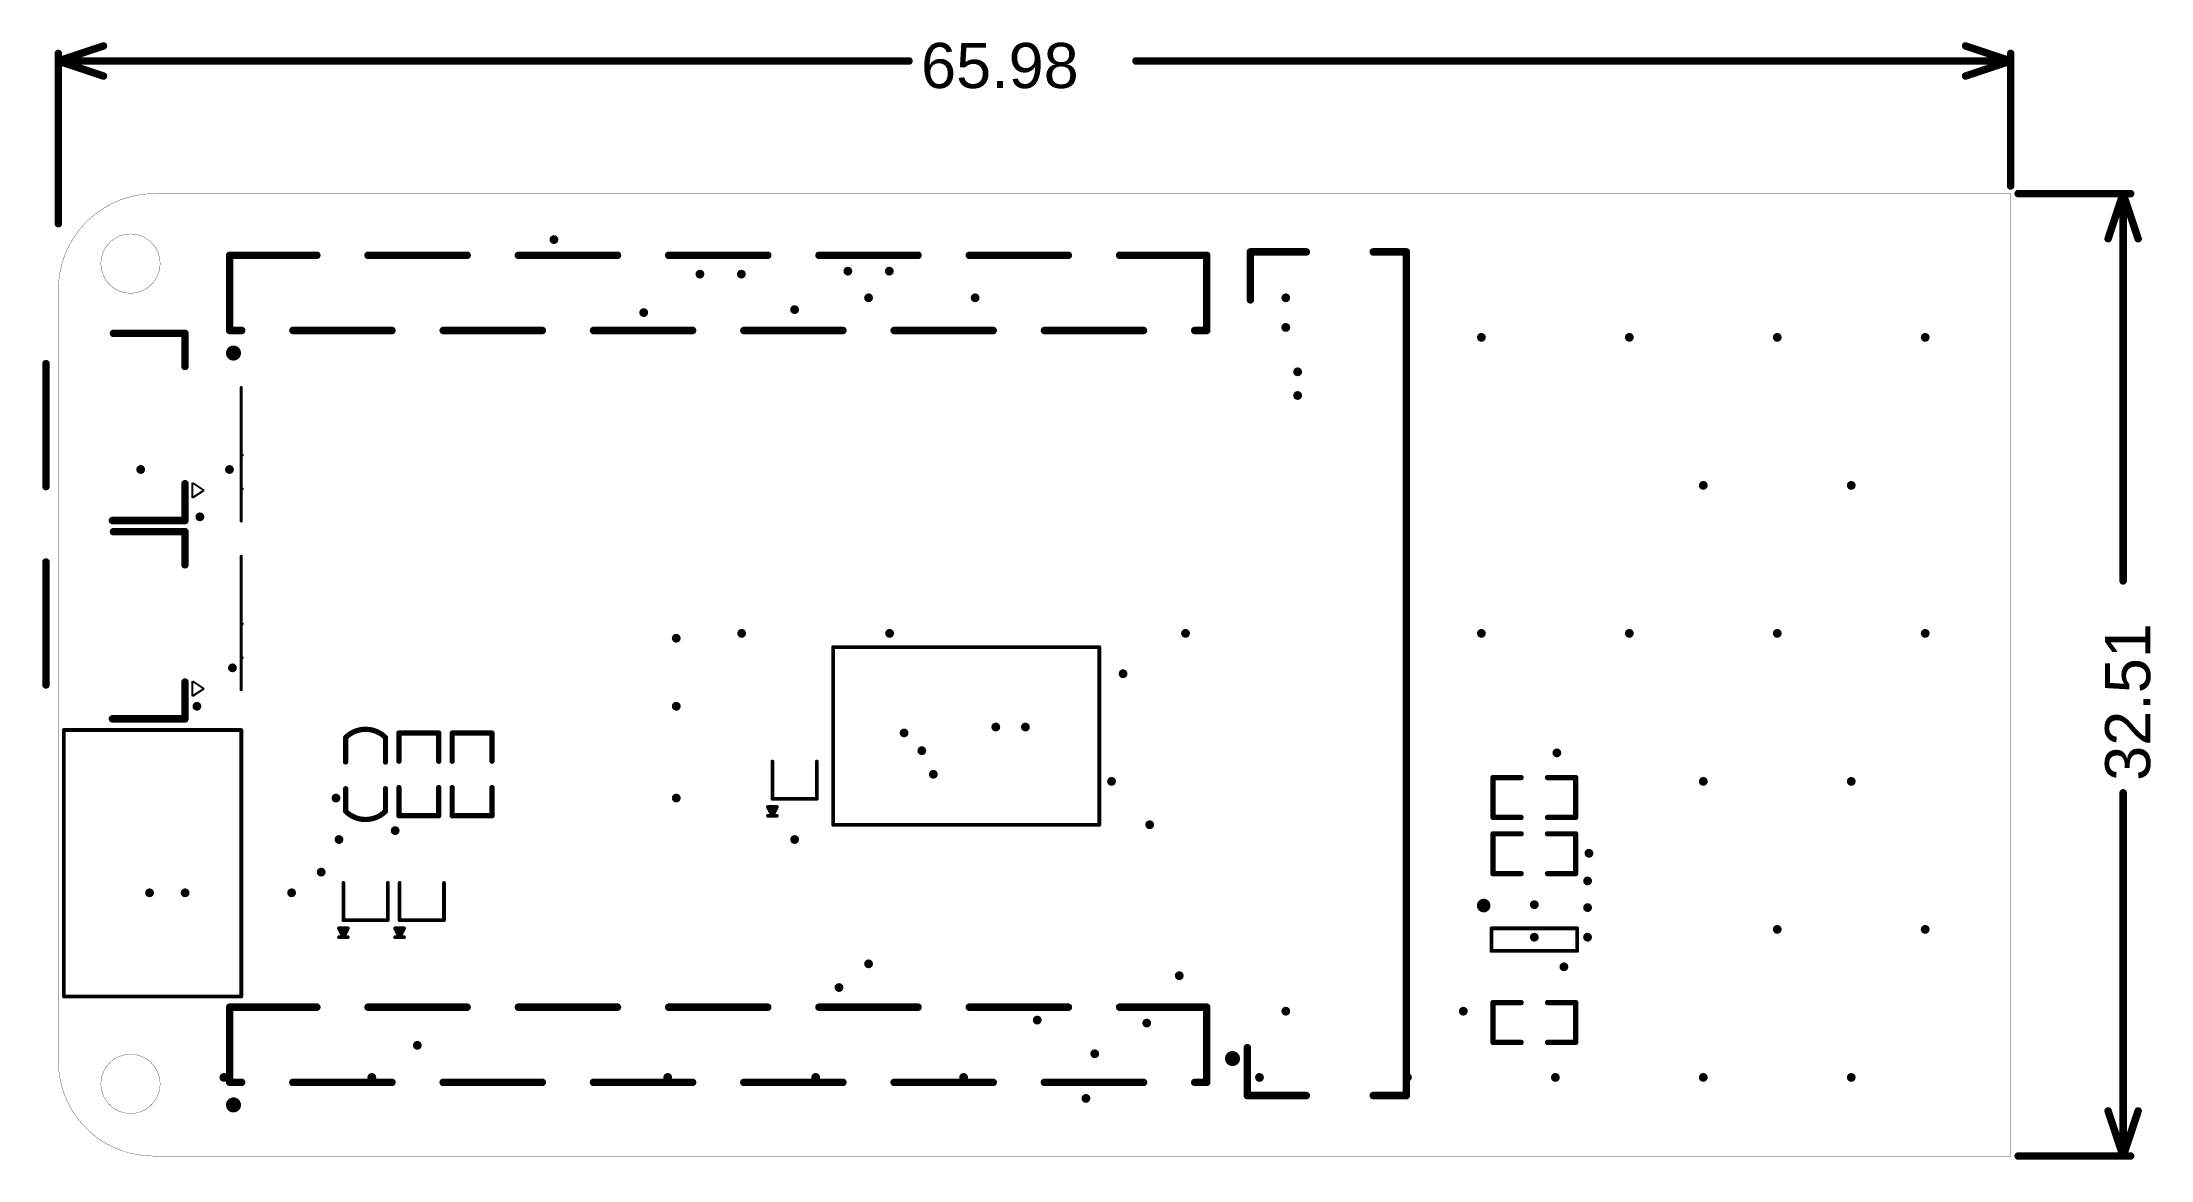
# Model space of a CAD drawing. Header units: millimetres. Extents: x 13.8 to 85, y 23.5 to 61.2.
import ezdxf

# ---------------------------------------------------------------- set-up
doc = ezdxf.new("R2010")
doc.units = ezdxf.units.MM
for name, color, linetype in [('BottomOverlay', 54, 'Continuous'), ('KeepOutLayer', 6, 'Continuous'), ('TopOverlay', 2, 'Continuous'), ('ViaHoleLayer', 16, 'Continuous')]:
    doc.layers.add(name, color=color, linetype=linetype)
doc.styles.add('Arial', font='arial.ttf', dxfattribs={"height": 0.2})

# ---------------------------------------------------------------- blocks, each defined once
blk = doc.blocks.new('5PIN_PA1_0_B_1')
at = {"layer": 'BottomOverlay', "const_width": 0.127}
for points in [[(4.5, 0), (-4.5, 0)], [(-4.5, 0), (-4.5, -6)], [(4.5, 0), (4.5, -6)], [(4.5, -6), (-4.5, -6)]]:
    blk.add_lwpolyline(points, dxfattribs=at)
at = {"layer": 'BottomOverlay', "const_width": 0.0635}
for points in [[(-4.532, 0, 1), (-4.468, 0, 1)], [(-4.532, 0, 1), (-4.468, 0, 1)], [(4.468, 0, 1), (4.532, 0, 1)], [(4.468, 0, 1), (4.532, 0, 1)], [(-4.532, -6, 1), (-4.468, -6, 1)], [(-4.532, -6, 1), (-4.468, -6, 1)], [(4.468, -6, 1), (4.532, -6, 1)], [(4.468, -6, 1), (4.532, -6, 1)]]:
    blk.add_lwpolyline(points, format="xyb", close=True, dxfattribs=at)
blk = doc.blocks.new('SOD_323_B_2')
at = {"layer": 'BottomOverlay', "const_width": 0.127}
for points in [[(-1.2, 0.9), (-1.2, 0.6)], [(-0.9, 0.9), (-1.2, 0.75)], [(-1.2, 0.75), (-0.9, 0.6)], [(-1.2, 0.75), (-0.9, 0.75)], [(-0.9, 0.9), (-0.9, 0.6)], [(-0.625, 0.75), (-0.625, -0.75)], [(-0.625, 0.75), (0.635, 0.75)], [(-0.625, -0.75), (0.635, -0.75)]]:
    blk.add_lwpolyline(points, dxfattribs=at)
at = {"layer": 'BottomOverlay', "const_width": 0.0635}
for points in [[(-1.232, 0.9, 1), (-1.168, 0.9, 1)], [(-1.232, 0.75, 1), (-1.168, 0.75, 1)], [(-1.232, 0.75, 1), (-1.168, 0.75, 1)], [(-1.232, 0.75, 1), (-1.168, 0.75, 1)], [(-0.932, 0.9, 1), (-0.868, 0.9, 1)], [(-0.932, 0.9, 1), (-0.868, 0.9, 1)], [(-0.932, 0.75, 1), (-0.868, 0.75, 1)], [(-0.657, 0.75, 1), (-0.593, 0.75, 1)], [(-0.657, 0.75, 1), (-0.593, 0.75, 1)], [(0.603, 0.75, 1), (0.667, 0.75, 1)], [(-1.232, 0.6, 1), (-1.168, 0.6, 1)], [(-0.932, 0.6, 1), (-0.868, 0.6, 1)], [(-0.932, 0.6, 1), (-0.868, 0.6, 1)], [(-0.657, -0.75, 1), (-0.593, -0.75, 1)], [(-0.657, -0.75, 1), (-0.593, -0.75, 1)], [(0.603, -0.75, 1), (0.667, -0.75, 1)]]:
    blk.add_lwpolyline(points, format="xyb", close=True, dxfattribs=at)
blk = doc.blocks.new('5PIN_PA1_0_B_3')
at = {"layer": 'BottomOverlay', "const_width": 0.127}
for points in [[(4.5, 0), (-4.5, 0)], [(-4.5, -6), (-4.5, 0)], [(4.5, -6), (4.5, 0)], [(4.5, -6), (-4.5, -6)]]:
    blk.add_lwpolyline(points, dxfattribs=at)
at = {"layer": 'BottomOverlay', "const_width": 0.0635}
for points in [[(-4.532, 0, 1), (-4.468, 0, 1)], [(-4.532, 0, 1), (-4.468, 0, 1)], [(4.468, 0, 1), (4.532, 0, 1)], [(4.468, 0, 1), (4.532, 0, 1)], [(-4.532, -6, 1), (-4.468, -6, 1)], [(-4.532, -6, 1), (-4.468, -6, 1)], [(4.468, -6, 1), (4.532, -6, 1)], [(4.468, -6, 1), (4.532, -6, 1)]]:
    blk.add_lwpolyline(points, format="xyb", close=True, dxfattribs=at)
blk = doc.blocks.new('HDR_TH_13P_P2_54_X6511WVS_13H_C60D48R1_B_4')
at = {"layer": 'BottomOverlay', "const_width": 0.254}
for points in [[(-16.51, 1.27), (-13.56614, 1.27)], [(-16.51, -1.27), (-16.51, 1.27)], [(-11.83386, 1.27), (-8.48614, 1.27)], [(-6.75386, 1.27), (-3.40614, 1.27)], [(-1.67386, 1.27), (1.67386, 1.27)], [(3.40614, 1.27), (6.75386, 1.27)], [(8.48614, 1.27), (11.83386, 1.27)], [(13.56614, 1.27), (16.51, 1.27)], [(16.51, -1.27), (16.51, 1.27)], [(-16.51, -1.27), (-16.10614, -1.27)], [(-14.37386, -1.27), (-11.02614, -1.27)], [(-9.29386, -1.27), (-5.94614, -1.27)], [(-4.21386, -1.27), (-0.86614, -1.27)], [(0.86614, -1.27), (4.21386, -1.27)], [(5.94614, -1.27), (9.29386, -1.27)], [(11.02614, -1.27), (14.37386, -1.27)], [(16.10614, -1.27), (16.51, -1.27)]]:
    blk.add_lwpolyline(points, dxfattribs=at)
at = {"layer": 'BottomOverlay'}
for points, const_width in [([(-16.5735, 1.27, 1), (-16.4465, 1.27, 1)], 0.127), ([(-16.5735, 1.27, 1), (-16.4465, 1.27, 1)], 0.127), ([(-13.62964, 1.27, 1), (-13.50264, 1.27, 1)], 0.127), ([(-11.89736, 1.27, 1), (-11.77036, 1.27, 1)], 0.127), ([(-8.54964, 1.27, 1), (-8.42264, 1.27, 1)], 0.127), ([(-6.81736, 1.27, 1), (-6.69036, 1.27, 1)], 0.127), ([(-3.46964, 1.27, 1), (-3.34264, 1.27, 1)], 0.127), ([(-1.73736, 1.27, 1), (-1.61036, 1.27, 1)], 0.127), ([(1.61036, 1.27, 1), (1.73736, 1.27, 1)], 0.127), ([(3.34264, 1.27, 1), (3.46964, 1.27, 1)], 0.127), ([(6.69036, 1.27, 1), (6.81736, 1.27, 1)], 0.127), ([(8.42264, 1.27, 1), (8.54964, 1.27, 1)], 0.127), ([(11.77036, 1.27, 1), (11.89736, 1.27, 1)], 0.127), ([(13.50264, 1.27, 1), (13.62964, 1.27, 1)], 0.127), ([(16.4465, 1.27, 1), (16.5735, 1.27, 1)], 0.127), ([(16.4465, 1.27, 1), (16.5735, 1.27, 1)], 0.127), ([(-16.5735, -1.27, 1), (-16.4465, -1.27, 1)], 0.127), ([(-16.5735, -1.27, 1), (-16.4465, -1.27, 1)], 0.127), ([(-16.16964, -1.27, 1), (-16.04264, -1.27, 1)], 0.127), ([(-14.43736, -1.27, 1), (-14.31036, -1.27, 1)], 0.127), ([(-11.08964, -1.27, 1), (-10.96264, -1.27, 1)], 0.127), ([(-9.35736, -1.27, 1), (-9.23036, -1.27, 1)], 0.127), ([(-6.00964, -1.27, 1), (-5.88264, -1.27, 1)], 0.127), ([(-4.27736, -1.27, 1), (-4.15036, -1.27, 1)], 0.127), ([(-0.92964, -1.27, 1), (-0.80264, -1.27, 1)], 0.127), ([(0.80264, -1.27, 1), (0.92964, -1.27, 1)], 0.127), ([(4.15036, -1.27, 1), (4.27736, -1.27, 1)], 0.127), ([(5.88264, -1.27, 1), (6.00964, -1.27, 1)], 0.127), ([(9.23036, -1.27, 1), (9.35736, -1.27, 1)], 0.127), ([(10.96264, -1.27, 1), (11.08964, -1.27, 1)], 0.127), ([(14.31036, -1.27, 1), (14.43736, -1.27, 1)], 0.127), ([(16.04264, -1.27, 1), (16.16964, -1.27, 1)], 0.127), ([(16.4465, -1.27, 1), (16.5735, -1.27, 1)], 0.127), ([(16.4465, -1.27, 1), (16.5735, -1.27, 1)], 0.127), ([(-16.256, -2.032, 1), (-16.51, -2.032, 1)], 0.254), ([(-16.5735, -2.032, 1), (-16.4465, -2.032, 1)], 0.127), ([(-16.3195, -2.032, 1), (-16.1925, -2.032, 1)], 0.127)]:
    blk.add_lwpolyline(points, format="xyb", close=True, dxfattribs=dict(at, const_width=const_width))
blk = doc.blocks.new('H_H______4P_1_0___B_5')
at = {"layer": 'BottomOverlay'}
for p, q in [((-2.207, -2.331), (-2.461, -1.95)), ((-2.461, -1.95), (-1.953, -1.95)), ((-1.953, -1.95), (-2.207, -2.331))]:
    blk.add_line(p, q, dxfattribs=at)
at = {"layer": 'BottomOverlay', "const_width": 0.254}
for points in [[(-2.075, 3.003), (2.075, 3.003)], [(-3.223, 0.755), (-3.223, -1.696)], [(3.099, 0.719), (3.099, -1.696)], [(-3.223, -1.696), (-1.981, -1.696)], [(1.981, -1.696), (3.099, -1.696)]]:
    blk.add_lwpolyline(points, dxfattribs=at)
at = {"layer": 'BottomOverlay', "const_width": 0.127}
for points in [[(-2.139, 3.003, 1), (-2.012, 3.003, 1)], [(2.012, 3.003, 1), (2.139, 3.003, 1)], [(-3.287, 0.755, 1), (-3.16, 0.755, 1)], [(3.035, 0.719, 1), (3.162, 0.719, 1)], [(-3.287, -1.696, 1), (-3.16, -1.696, 1)], [(-3.287, -1.696, 1), (-3.16, -1.696, 1)], [(-2.045, -1.696, 1), (-1.918, -1.696, 1)], [(1.918, -1.696, 1), (2.045, -1.696, 1)], [(3.035, -1.696, 1), (3.162, -1.696, 1)], [(3.035, -1.696, 1), (3.162, -1.696, 1)]]:
    blk.add_lwpolyline(points, format="xyb", close=True, dxfattribs=at)
blk = doc.blocks.new('SOD_323_B_6')
at = {"layer": 'BottomOverlay', "const_width": 0.127}
for points in [[(-0.9, 0.9), (-1.2, 0.75)], [(-1.2, 0.9), (-1.2, 0.6)], [(-1.2, 0.75), (-0.9, 0.75)], [(-1.2, 0.75), (-0.9, 0.6)], [(-0.9, 0.9), (-0.9, 0.6)], [(-0.625, 0.75), (0.635, 0.75)], [(-0.625, 0.75), (-0.625, -0.75)], [(-0.625, -0.75), (0.635, -0.75)]]:
    blk.add_lwpolyline(points, dxfattribs=at)
at = {"layer": 'BottomOverlay', "const_width": 0.0635}
for points in [[(-1.232, 0.9, 1), (-1.168, 0.9, 1)], [(-1.232, 0.75, 1), (-1.168, 0.75, 1)], [(-1.232, 0.75, 1), (-1.168, 0.75, 1)], [(-1.232, 0.75, 1), (-1.168, 0.75, 1)], [(-0.932, 0.9, 1), (-0.868, 0.9, 1)], [(-0.932, 0.9, 1), (-0.868, 0.9, 1)], [(-0.932, 0.75, 1), (-0.868, 0.75, 1)], [(-0.657, 0.75, 1), (-0.593, 0.75, 1)], [(-0.657, 0.75, 1), (-0.593, 0.75, 1)], [(0.603, 0.75, 1), (0.667, 0.75, 1)], [(-1.232, 0.6, 1), (-1.168, 0.6, 1)], [(-0.932, 0.6, 1), (-0.868, 0.6, 1)], [(-0.932, 0.6, 1), (-0.868, 0.6, 1)], [(-0.657, -0.75, 1), (-0.593, -0.75, 1)], [(-0.657, -0.75, 1), (-0.593, -0.75, 1)], [(0.603, -0.75, 1), (0.667, -0.75, 1)]]:
    blk.add_lwpolyline(points, format="xyb", close=True, dxfattribs=at)
blk = doc.blocks.new('SOD_323_B_7')
at = {"layer": 'BottomOverlay', "const_width": 0.127}
for points in [[(-1.2, 0.9), (-1.2, 0.6)], [(-0.9, 0.9), (-1.2, 0.75)], [(-1.2, 0.75), (-0.9, 0.6)], [(-1.2, 0.75), (-0.9, 0.75)], [(-0.9, 0.9), (-0.9, 0.6)], [(-0.625, 0.75), (-0.625, -0.75)], [(-0.625, 0.75), (0.635, 0.75)], [(-0.625, -0.75), (0.635, -0.75)]]:
    blk.add_lwpolyline(points, dxfattribs=at)
at = {"layer": 'BottomOverlay', "const_width": 0.0635}
for points in [[(-1.232, 0.9, 1), (-1.168, 0.9, 1)], [(-1.232, 0.75, 1), (-1.168, 0.75, 1)], [(-1.232, 0.75, 1), (-1.168, 0.75, 1)], [(-1.232, 0.75, 1), (-1.168, 0.75, 1)], [(-0.932, 0.9, 1), (-0.868, 0.9, 1)], [(-0.932, 0.9, 1), (-0.868, 0.9, 1)], [(-0.932, 0.75, 1), (-0.868, 0.75, 1)], [(-0.657, 0.75, 1), (-0.593, 0.75, 1)], [(-0.657, 0.75, 1), (-0.593, 0.75, 1)], [(0.603, 0.75, 1), (0.667, 0.75, 1)], [(-1.232, 0.6, 1), (-1.168, 0.6, 1)], [(-0.932, 0.6, 1), (-0.868, 0.6, 1)], [(-0.932, 0.6, 1), (-0.868, 0.6, 1)], [(-0.657, -0.75, 1), (-0.593, -0.75, 1)], [(-0.657, -0.75, 1), (-0.593, -0.75, 1)], [(0.603, -0.75, 1), (0.667, -0.75, 1)]]:
    blk.add_lwpolyline(points, format="xyb", close=True, dxfattribs=at)
blk = doc.blocks.new('R0603_B_8')
at = {"layer": 'BottomOverlay', "const_width": 0.1778}
for points in [[(-1.397, -0.6731), (-1.397, 0.6731)], [(-0.4445, 0.6731), (-1.397, 0.6731)], [(1.397, 0.6731), (0.4445, 0.6731)], [(1.397, -0.6731), (1.397, 0.6731)], [(-0.4445, -0.6731), (-1.397, -0.6731)], [(1.397, -0.6731), (0.4445, -0.6731)]]:
    blk.add_lwpolyline(points, dxfattribs=at)
at = {"layer": 'BottomOverlay', "const_width": 0.0889}
for points in [[(-1.44145, 0.6731, 1), (-1.35255, 0.6731, 1)], [(-1.44145, 0.6731, 1), (-1.35255, 0.6731, 1)], [(-0.48895, 0.6731, 1), (-0.40005, 0.6731, 1)], [(0.40005, 0.6731, 1), (0.48895, 0.6731, 1)], [(1.35255, 0.6731, 1), (1.44145, 0.6731, 1)], [(1.35255, 0.6731, 1), (1.44145, 0.6731, 1)], [(-1.44145, -0.6731, 1), (-1.35255, -0.6731, 1)], [(-1.44145, -0.6731, 1), (-1.35255, -0.6731, 1)], [(-0.48895, -0.6731, 1), (-0.40005, -0.6731, 1)], [(0.40005, -0.6731, 1), (0.48895, -0.6731, 1)], [(1.35255, -0.6731, 1), (1.44145, -0.6731, 1)], [(1.35255, -0.6731, 1), (1.44145, -0.6731, 1)]]:
    blk.add_lwpolyline(points, format="xyb", close=True, dxfattribs=at)
blk = doc.blocks.new('R0603_B_9')
at = {"layer": 'BottomOverlay', "const_width": 0.1778}
for points in [[(-1.397, 0.6731), (-1.397, -0.6731)], [(-1.397, 0.6731), (-0.4445, 0.6731)], [(0.4445, 0.6731), (1.397, 0.6731)], [(1.397, 0.6731), (1.397, -0.6731)], [(-1.397, -0.6731), (-0.4445, -0.6731)], [(0.4445, -0.6731), (1.397, -0.6731)]]:
    blk.add_lwpolyline(points, dxfattribs=at)
at = {"layer": 'BottomOverlay', "const_width": 0.0889}
for points in [[(-1.44145, 0.6731, 1), (-1.35255, 0.6731, 1)], [(-1.44145, 0.6731, 1), (-1.35255, 0.6731, 1)], [(-0.48895, 0.6731, 1), (-0.40005, 0.6731, 1)], [(0.40005, 0.6731, 1), (0.48895, 0.6731, 1)], [(1.35255, 0.6731, 1), (1.44145, 0.6731, 1)], [(1.35255, 0.6731, 1), (1.44145, 0.6731, 1)], [(-1.44145, -0.6731, 1), (-1.35255, -0.6731, 1)], [(-1.44145, -0.6731, 1), (-1.35255, -0.6731, 1)], [(-0.48895, -0.6731, 1), (-0.40005, -0.6731, 1)], [(0.40005, -0.6731, 1), (0.48895, -0.6731, 1)], [(1.35255, -0.6731, 1), (1.44145, -0.6731, 1)], [(1.35255, -0.6731, 1), (1.44145, -0.6731, 1)]]:
    blk.add_lwpolyline(points, format="xyb", close=True, dxfattribs=at)
blk = doc.blocks.new('R0603_B_10')
at = {"layer": 'BottomOverlay', "const_width": 0.1778}
for points in [[(-1.397, -0.6731), (-1.397, 0.6731)], [(-1.397, 0.6731), (-0.4445, 0.6731)], [(0.4445, 0.6731), (1.397, 0.6731)], [(1.397, -0.6731), (1.397, 0.6731)], [(-1.397, -0.6731), (-0.4445, -0.6731)], [(0.4445, -0.6731), (1.397, -0.6731)]]:
    blk.add_lwpolyline(points, dxfattribs=at)
at = {"layer": 'BottomOverlay', "const_width": 0.0889}
for points in [[(-1.44145, 0.6731, 1), (-1.35255, 0.6731, 1)], [(-1.44145, 0.6731, 1), (-1.35255, 0.6731, 1)], [(-0.48895, 0.6731, 1), (-0.40005, 0.6731, 1)], [(0.40005, 0.6731, 1), (0.48895, 0.6731, 1)], [(1.35255, 0.6731, 1), (1.44145, 0.6731, 1)], [(1.35255, 0.6731, 1), (1.44145, 0.6731, 1)], [(-1.44145, -0.6731, 1), (-1.35255, -0.6731, 1)], [(-1.44145, -0.6731, 1), (-1.35255, -0.6731, 1)], [(-0.48895, -0.6731, 1), (-0.40005, -0.6731, 1)], [(0.40005, -0.6731, 1), (0.48895, -0.6731, 1)], [(1.35255, -0.6731, 1), (1.44145, -0.6731, 1)], [(1.35255, -0.6731, 1), (1.44145, -0.6731, 1)]]:
    blk.add_lwpolyline(points, format="xyb", close=True, dxfattribs=at)
blk = doc.blocks.new('R0603_B_11')
at = {"layer": 'BottomOverlay', "const_width": 0.1778}
for points in [[(-1.397, -0.6731), (-1.397, 0.6731)], [(-1.397, 0.6731), (-0.4445, 0.6731)], [(0.4445, 0.6731), (1.397, 0.6731)], [(1.397, -0.6731), (1.397, 0.6731)], [(-1.397, -0.6731), (-0.4445, -0.6731)], [(0.4445, -0.6731), (1.397, -0.6731)]]:
    blk.add_lwpolyline(points, dxfattribs=at)
at = {"layer": 'BottomOverlay', "const_width": 0.0889}
for points in [[(-1.44145, 0.6731, 1), (-1.35255, 0.6731, 1)], [(-1.44145, 0.6731, 1), (-1.35255, 0.6731, 1)], [(-0.48895, 0.6731, 1), (-0.40005, 0.6731, 1)], [(0.40005, 0.6731, 1), (0.48895, 0.6731, 1)], [(1.35255, 0.6731, 1), (1.44145, 0.6731, 1)], [(1.35255, 0.6731, 1), (1.44145, 0.6731, 1)], [(-1.44145, -0.6731, 1), (-1.35255, -0.6731, 1)], [(-1.44145, -0.6731, 1), (-1.35255, -0.6731, 1)], [(-0.48895, -0.6731, 1), (-0.40005, -0.6731, 1)], [(0.40005, -0.6731, 1), (0.48895, -0.6731, 1)], [(1.35255, -0.6731, 1), (1.44145, -0.6731, 1)], [(1.35255, -0.6731, 1), (1.44145, -0.6731, 1)]]:
    blk.add_lwpolyline(points, format="xyb", close=True, dxfattribs=at)
blk = doc.blocks.new('R0603_B_12')
at = {"layer": 'BottomOverlay', "const_width": 0.1778}
for points in [[(-1.397, -0.6731), (-1.397, 0.6731)], [(-1.397, 0.6731), (-0.4445, 0.6731)], [(0.4445, 0.6731), (1.397, 0.6731)], [(1.397, -0.6731), (1.397, 0.6731)], [(-1.397, -0.6731), (-0.4445, -0.6731)], [(0.4445, -0.6731), (1.397, -0.6731)]]:
    blk.add_lwpolyline(points, dxfattribs=at)
at = {"layer": 'BottomOverlay', "const_width": 0.0889}
for points in [[(-1.44145, 0.6731, 1), (-1.35255, 0.6731, 1)], [(-1.44145, 0.6731, 1), (-1.35255, 0.6731, 1)], [(-0.48895, 0.6731, 1), (-0.40005, 0.6731, 1)], [(0.40005, 0.6731, 1), (0.48895, 0.6731, 1)], [(1.35255, 0.6731, 1), (1.44145, 0.6731, 1)], [(1.35255, 0.6731, 1), (1.44145, 0.6731, 1)], [(-1.44145, -0.6731, 1), (-1.35255, -0.6731, 1)], [(-1.44145, -0.6731, 1), (-1.35255, -0.6731, 1)], [(-0.48895, -0.6731, 1), (-0.40005, -0.6731, 1)], [(0.40005, -0.6731, 1), (0.48895, -0.6731, 1)], [(1.35255, -0.6731, 1), (1.44145, -0.6731, 1)], [(1.35255, -0.6731, 1), (1.44145, -0.6731, 1)]]:
    blk.add_lwpolyline(points, format="xyb", close=True, dxfattribs=at)
blk = doc.blocks.new('SOT_23_3_B_13')
at = {"layer": 'BottomOverlay'}
for points, const_width in [([(-0.413, 1.45, 1), (-0.349, 1.45, 1)], 0.0635), ([(-0.413, 1.45, 1), (-0.349, 1.45, 1)], 0.0635), ([(0.349, 1.45, 1), (0.413, 1.45, 1)], 0.0635), ([(0.349, 1.45, 1), (0.413, 1.45, 1)], 0.0635), ([(-0.413, -1.45, 1), (-0.349, -1.45, 1)], 0.0635), ([(-0.413, -1.45, 1), (-0.349, -1.45, 1)], 0.0635), ([(0.349, -1.45, 1), (0.413, -1.45, 1)], 0.0635), ([(0.349, -1.45, 1), (0.413, -1.45, 1)], 0.0635), ([(-1.048, -1.712, 1), (-1.252, -1.712, 1)], 0.254), ([(-1.315, -1.712, 1), (-1.188, -1.712, 1)], 0.127), ([(-1.112, -1.712, 1), (-0.985, -1.712, 1)], 0.127)]:
    blk.add_lwpolyline(points, format="xyb", close=True, dxfattribs=dict(at, const_width=const_width))
at = {"layer": 'BottomOverlay', "const_width": 0.127}
for points in [[(-0.381, -1.45), (-0.381, 1.45)], [(0.381, 1.45), (-0.381, 1.45)], [(0.381, -1.45), (0.381, 1.45)], [(0.381, -1.45), (-0.381, -1.45)]]:
    blk.add_lwpolyline(points, dxfattribs=at)
blk = doc.blocks.new('H_H______4P_1_0___B_14')
at = {"layer": 'BottomOverlay'}
for p, q in [((-2.207, -2.331), (-2.461, -1.95)), ((-2.461, -1.95), (-1.953, -1.95)), ((-1.953, -1.95), (-2.207, -2.331))]:
    blk.add_line(p, q, dxfattribs=at)
at = {"layer": 'BottomOverlay', "const_width": 0.254}
for points in [[(-2.075, 3.003), (2.075, 3.003)], [(-3.223, 0.755), (-3.223, -1.696)], [(3.099, 0.719), (3.099, -1.696)], [(-3.223, -1.696), (-1.981, -1.696)], [(1.981, -1.696), (3.099, -1.696)]]:
    blk.add_lwpolyline(points, dxfattribs=at)
at = {"layer": 'BottomOverlay', "const_width": 0.127}
for points in [[(-2.139, 3.003, 1), (-2.012, 3.003, 1)], [(2.012, 3.003, 1), (2.139, 3.003, 1)], [(-3.287, 0.755, 1), (-3.16, 0.755, 1)], [(3.035, 0.719, 1), (3.162, 0.719, 1)], [(-3.287, -1.696, 1), (-3.16, -1.696, 1)], [(-3.287, -1.696, 1), (-3.16, -1.696, 1)], [(-2.045, -1.696, 1), (-1.918, -1.696, 1)], [(1.918, -1.696, 1), (2.045, -1.696, 1)], [(3.035, -1.696, 1), (3.162, -1.696, 1)], [(3.035, -1.696, 1), (3.162, -1.696, 1)]]:
    blk.add_lwpolyline(points, format="xyb", close=True, dxfattribs=at)
blk = doc.blocks.new('HDR_TH_13P_P2_54_X6511WVS_13H_C60D48R1_B_15')
at = {"layer": 'BottomOverlay', "const_width": 0.254}
for points in [[(-16.51, 1.27), (-13.56614, 1.27)], [(-16.51, -1.27), (-16.51, 1.27)], [(-11.83386, 1.27), (-8.48614, 1.27)], [(-6.75386, 1.27), (-3.40614, 1.27)], [(-1.67386, 1.27), (1.67386, 1.27)], [(3.40614, 1.27), (6.75386, 1.27)], [(8.48614, 1.27), (11.83386, 1.27)], [(13.56614, 1.27), (16.51, 1.27)], [(16.51, -1.27), (16.51, 1.27)], [(-16.51, -1.27), (-16.10614, -1.27)], [(-14.37386, -1.27), (-11.02614, -1.27)], [(-9.29386, -1.27), (-5.94614, -1.27)], [(-4.21386, -1.27), (-0.86614, -1.27)], [(0.86614, -1.27), (4.21386, -1.27)], [(5.94614, -1.27), (9.29386, -1.27)], [(11.02614, -1.27), (14.37386, -1.27)], [(16.10614, -1.27), (16.51, -1.27)]]:
    blk.add_lwpolyline(points, dxfattribs=at)
at = {"layer": 'BottomOverlay'}
for points, const_width in [([(-16.5735, 1.27, 1), (-16.4465, 1.27, 1)], 0.127), ([(-16.5735, 1.27, 1), (-16.4465, 1.27, 1)], 0.127), ([(-13.62964, 1.27, 1), (-13.50264, 1.27, 1)], 0.127), ([(-11.89736, 1.27, 1), (-11.77036, 1.27, 1)], 0.127), ([(-8.54964, 1.27, 1), (-8.42264, 1.27, 1)], 0.127), ([(-6.81736, 1.27, 1), (-6.69036, 1.27, 1)], 0.127), ([(-3.46964, 1.27, 1), (-3.34264, 1.27, 1)], 0.127), ([(-1.73736, 1.27, 1), (-1.61036, 1.27, 1)], 0.127), ([(1.61036, 1.27, 1), (1.73736, 1.27, 1)], 0.127), ([(3.34264, 1.27, 1), (3.46964, 1.27, 1)], 0.127), ([(6.69036, 1.27, 1), (6.81736, 1.27, 1)], 0.127), ([(8.42264, 1.27, 1), (8.54964, 1.27, 1)], 0.127), ([(11.77036, 1.27, 1), (11.89736, 1.27, 1)], 0.127), ([(13.50264, 1.27, 1), (13.62964, 1.27, 1)], 0.127), ([(16.4465, 1.27, 1), (16.5735, 1.27, 1)], 0.127), ([(16.4465, 1.27, 1), (16.5735, 1.27, 1)], 0.127), ([(-16.5735, -1.27, 1), (-16.4465, -1.27, 1)], 0.127), ([(-16.5735, -1.27, 1), (-16.4465, -1.27, 1)], 0.127), ([(-16.16964, -1.27, 1), (-16.04264, -1.27, 1)], 0.127), ([(-14.43736, -1.27, 1), (-14.31036, -1.27, 1)], 0.127), ([(-11.08964, -1.27, 1), (-10.96264, -1.27, 1)], 0.127), ([(-9.35736, -1.27, 1), (-9.23036, -1.27, 1)], 0.127), ([(-6.00964, -1.27, 1), (-5.88264, -1.27, 1)], 0.127), ([(-4.27736, -1.27, 1), (-4.15036, -1.27, 1)], 0.127), ([(-0.92964, -1.27, 1), (-0.80264, -1.27, 1)], 0.127), ([(0.80264, -1.27, 1), (0.92964, -1.27, 1)], 0.127), ([(4.15036, -1.27, 1), (4.27736, -1.27, 1)], 0.127), ([(5.88264, -1.27, 1), (6.00964, -1.27, 1)], 0.127), ([(9.23036, -1.27, 1), (9.35736, -1.27, 1)], 0.127), ([(10.96264, -1.27, 1), (11.08964, -1.27, 1)], 0.127), ([(14.31036, -1.27, 1), (14.43736, -1.27, 1)], 0.127), ([(16.04264, -1.27, 1), (16.16964, -1.27, 1)], 0.127), ([(16.4465, -1.27, 1), (16.5735, -1.27, 1)], 0.127), ([(16.4465, -1.27, 1), (16.5735, -1.27, 1)], 0.127), ([(-16.256, -2.032, 1), (-16.51, -2.032, 1)], 0.254), ([(-16.5735, -2.032, 1), (-16.4465, -2.032, 1)], 0.127), ([(-16.3195, -2.032, 1), (-16.1925, -2.032, 1)], 0.127)]:
    blk.add_lwpolyline(points, format="xyb", close=True, dxfattribs=dict(at, const_width=const_width))
blk = doc.blocks.new('FPC_SMD_50P_P0_50_FPC_05FB_50PH20_B_16')
at = {"layer": 'BottomOverlay', "const_width": 0.254}
for points in [[(14.25, 3.875), (-14.25, 3.875)], [(-14.25, 2.756), (-14.25, 3.875)], [(14.25, 2.756), (14.25, 3.875)], [(-14.25, -1.397), (-14.25, 0.494)], [(14.25, -1.5), (14.25, 0.494)], [(-12.631, -1.397), (-14.25, -1.397)], [(14.25, -1.5), (12.631, -1.5)]]:
    blk.add_lwpolyline(points, dxfattribs=at)
at = {"layer": 'BottomOverlay'}
for points, const_width in [([(-14.314, 3.875, 1), (-14.187, 3.875, 1)], 0.127), ([(-14.314, 3.875, 1), (-14.187, 3.875, 1)], 0.127), ([(14.186, 3.875, 1), (14.313, 3.875, 1)], 0.127), ([(14.186, 3.875, 1), (14.313, 3.875, 1)], 0.127), ([(-14.314, 2.756, 1), (-14.187, 2.756, 1)], 0.127), ([(14.186, 2.756, 1), (14.313, 2.756, 1)], 0.127), ([(-14.314, 0.494, 1), (-14.187, 0.494, 1)], 0.127), ([(14.186, 0.494, 1), (14.313, 0.494, 1)], 0.127), ([(-14.314, -1.397, 1), (-14.187, -1.397, 1)], 0.127), ([(-14.314, -1.397, 1), (-14.187, -1.397, 1)], 0.127), ([(-12.695, -1.397, 1), (-12.568, -1.397, 1)], 0.127), ([(12.568, -1.5, 1), (12.695, -1.5, 1)], 0.127), ([(14.186, -1.5, 1), (14.313, -1.5, 1)], 0.127), ([(14.186, -1.5, 1), (14.313, -1.5, 1)], 0.127), ([(13.127, -2, 1), (12.873, -2, 1)], 0.254), ([(12.81, -2, 1), (12.937, -2, 1)], 0.127), ([(13.064, -2, 1), (13.191, -2, 1)], 0.127)]:
    blk.add_lwpolyline(points, format="xyb", close=True, dxfattribs=dict(at, const_width=const_width))
blk = doc.blocks.new('C0603_B_17')
at = {"layer": 'BottomOverlay', "const_width": 0.178}
for points in [[(-1.245, -0.674, -0.414213), (-1.245, 0.674)], [(1.245, 0.674, -0.414214), (1.245, -0.674)]]:
    blk.add_lwpolyline(points, format="xyb", dxfattribs=at)
for points in [[(-1.245, 0.673), (-0.483, 0.673)], [(0.42, 0.674), (1.245, 0.673)], [(-1.245, -0.673), (-0.483, -0.673)], [(0.42, -0.673), (1.245, -0.673)]]:
    blk.add_lwpolyline(points, dxfattribs=at)
at = {"layer": 'BottomOverlay', "const_width": 0.0889}
for points in [[(-1.289, 0.673, 1), (-1.201, 0.673, 1)], [(-1.289, 0.674, 1), (-1.201, 0.674, 1)], [(-0.527, 0.673, 1), (-0.439, 0.673, 1)], [(0.375, 0.674, 1), (0.464, 0.674, 1)], [(1.201, 0.673, 1), (1.289, 0.673, 1)], [(1.201, 0.674, 1), (1.289, 0.674, 1)], [(-1.289, -0.673, 1), (-1.201, -0.673, 1)], [(-1.289, -0.674, 1), (-1.201, -0.674, 1)], [(-0.527, -0.673, 1), (-0.439, -0.673, 1)], [(0.375, -0.673, 1), (0.464, -0.673, 1)], [(1.201, -0.673, 1), (1.289, -0.673, 1)], [(1.201, -0.674, 1), (1.289, -0.674, 1)]]:
    blk.add_lwpolyline(points, format="xyb", close=True, dxfattribs=at)

msp = doc.modelspace()

# ---------------------------------------------------------------- hatches: boundary and pattern name
at = {"layer": 'ViaHoleLayer'}
h = msp.add_hatch(color=16, dxfattribs=at)
edge = h.paths.add_edge_path()
edge.add_arc((31.066, 54.566), 0.15, 0, 360)
h = msp.add_hatch(color=16, dxfattribs=at)
edge = h.paths.add_edge_path()
edge.add_arc((36, 53.4), 0.15, 0, 360)
h = msp.add_hatch(color=16, dxfattribs=at)
edge = h.paths.add_edge_path()
edge.add_arc((37.4, 53.4), 0.15, 0, 360)
h = msp.add_hatch(color=16, dxfattribs=at)
edge = h.paths.add_edge_path()
edge.add_arc((41, 53.5), 0.15, 0, 360)
h = msp.add_hatch(color=16, dxfattribs=at)
edge = h.paths.add_edge_path()
edge.add_arc((42.4, 53.5), 0.15, 0, 360)
h = msp.add_hatch(color=16, dxfattribs=at)
edge = h.paths.add_edge_path()
edge.add_arc((41.7, 52.6), 0.15, 0, 360)
h = msp.add_hatch(color=16, dxfattribs=at)
edge = h.paths.add_edge_path()
edge.add_arc((45.3, 52.6), 0.15, 0, 360)
h = msp.add_hatch(color=16, dxfattribs=at)
edge = h.paths.add_edge_path()
edge.add_arc((55.8, 52.6), 0.15, 0, 360)
h = msp.add_hatch(color=16, dxfattribs=at)
edge = h.paths.add_edge_path()
edge.add_arc((34.1, 52.1), 0.15, 0, 360)
h = msp.add_hatch(color=16, dxfattribs=at)
edge = h.paths.add_edge_path()
edge.add_arc((39.2, 52.2), 0.15, 0, 360)
h = msp.add_hatch(color=16, dxfattribs=at)
edge = h.paths.add_edge_path()
edge.add_arc((55.8, 51.6), 0.15, 0, 360)
h = msp.add_hatch(color=16, dxfattribs=at)
edge = h.paths.add_edge_path()
edge.add_arc((62.411, 51.264), 0.15, 0, 360)
h = msp.add_hatch(color=16, dxfattribs=at)
edge = h.paths.add_edge_path()
edge.add_arc((67.411, 51.264), 0.15, 0, 360)
h = msp.add_hatch(color=16, dxfattribs=at)
edge = h.paths.add_edge_path()
edge.add_arc((72.411, 51.264), 0.15, 0, 360)
h = msp.add_hatch(color=16, dxfattribs=at)
edge = h.paths.add_edge_path()
edge.add_arc((77.411, 51.264), 0.15, 0, 360)
h = msp.add_hatch(color=16, dxfattribs=at)
edge = h.paths.add_edge_path()
edge.add_arc((56.2, 50.1), 0.15, 0, 360)
h = msp.add_hatch(color=16, dxfattribs=at)
edge = h.paths.add_edge_path()
edge.add_arc((56.2, 49.3), 0.15, 0, 360)
h = msp.add_hatch(color=16, dxfattribs=at)
edge = h.paths.add_edge_path()
edge.add_arc((17.1, 46.8), 0.15, 0, 360)
h = msp.add_hatch(color=16, dxfattribs=at)
edge = h.paths.add_edge_path()
edge.add_arc((20.1, 46.8), 0.15, 0, 360)
h = msp.add_hatch(color=16, dxfattribs=at)
edge = h.paths.add_edge_path()
edge.add_arc((69.911, 46.264), 0.15, 0, 360)
h = msp.add_hatch(color=16, dxfattribs=at)
edge = h.paths.add_edge_path()
edge.add_arc((74.911, 46.264), 0.15, 0, 360)
h = msp.add_hatch(color=16, dxfattribs=at)
edge = h.paths.add_edge_path()
edge.add_arc((19.1, 45.2), 0.15, 0, 360)
h = msp.add_hatch(color=16, dxfattribs=at)
edge = h.paths.add_edge_path()
edge.add_arc((37.411, 41.264), 0.15, 0, 360)
h = msp.add_hatch(color=16, dxfattribs=at)
edge = h.paths.add_edge_path()
edge.add_arc((42.411, 41.264), 0.15, 0, 360)
h = msp.add_hatch(color=16, dxfattribs=at)
edge = h.paths.add_edge_path()
edge.add_arc((52.411, 41.264), 0.15, 0, 360)
h = msp.add_hatch(color=16, dxfattribs=at)
edge = h.paths.add_edge_path()
edge.add_arc((62.411, 41.264), 0.15, 0, 360)
h = msp.add_hatch(color=16, dxfattribs=at)
edge = h.paths.add_edge_path()
edge.add_arc((67.411, 41.264), 0.15, 0, 360)
h = msp.add_hatch(color=16, dxfattribs=at)
edge = h.paths.add_edge_path()
edge.add_arc((72.411, 41.264), 0.15, 0, 360)
h = msp.add_hatch(color=16, dxfattribs=at)
edge = h.paths.add_edge_path()
edge.add_arc((77.411, 41.264), 0.15, 0, 360)
h = msp.add_hatch(color=16, dxfattribs=at)
edge = h.paths.add_edge_path()
edge.add_arc((35.2, 41.1), 0.15, 0, 360)
h = msp.add_hatch(color=16, dxfattribs=at)
edge = h.paths.add_edge_path()
edge.add_arc((20.2, 40.1), 0.15, 0, 360)
h = msp.add_hatch(color=16, dxfattribs=at)
edge = h.paths.add_edge_path()
edge.add_arc((50.3, 39.9), 0.15, 0, 360)
h = msp.add_hatch(color=16, dxfattribs=at)
edge = h.paths.add_edge_path()
edge.add_arc((19, 38.8), 0.15, 0, 360)
h = msp.add_hatch(color=16, dxfattribs=at)
edge = h.paths.add_edge_path()
edge.add_arc((35.2, 38.8), 0.15, 0, 360)
h = msp.add_hatch(color=16, dxfattribs=at)
edge = h.paths.add_edge_path()
edge.add_arc((42.9, 37.9), 0.15, 0, 360)
h = msp.add_hatch(color=16, dxfattribs=at)
edge = h.paths.add_edge_path()
edge.add_arc((46, 38.1), 0.15, 0, 360)
h = msp.add_hatch(color=16, dxfattribs=at)
edge = h.paths.add_edge_path()
edge.add_arc((47, 38.1), 0.15, 0, 360)
h = msp.add_hatch(color=16, dxfattribs=at)
edge = h.paths.add_edge_path()
edge.add_arc((43.5, 37.3), 0.15, 0, 360)
h = msp.add_hatch(color=16, dxfattribs=at)
edge = h.paths.add_edge_path()
edge.add_arc((64.962, 37.226), 0.15, 0, 360)
h = msp.add_hatch(color=16, dxfattribs=at)
edge = h.paths.add_edge_path()
edge.add_arc((43.889, 36.504), 0.15, 0, 360)
h = msp.add_hatch(color=16, dxfattribs=at)
edge = h.paths.add_edge_path()
edge.add_arc((49.911, 36.264), 0.15, 0, 360)
h = msp.add_hatch(color=16, dxfattribs=at)
edge = h.paths.add_edge_path()
edge.add_arc((69.911, 36.264), 0.15, 0, 360)
h = msp.add_hatch(color=16, dxfattribs=at)
edge = h.paths.add_edge_path()
edge.add_arc((74.911, 36.264), 0.15, 0, 360)
h = msp.add_hatch(color=16, dxfattribs=at)
edge = h.paths.add_edge_path()
edge.add_arc((23.7, 35.7), 0.15, 0, 360)
h = msp.add_hatch(color=16, dxfattribs=at)
edge = h.paths.add_edge_path()
edge.add_arc((35.2, 35.7), 0.15, 0, 360)
h = msp.add_hatch(color=16, dxfattribs=at)
edge = h.paths.add_edge_path()
edge.add_arc((51.2, 34.8), 0.15, 0, 360)
h = msp.add_hatch(color=16, dxfattribs=at)
edge = h.paths.add_edge_path()
edge.add_arc((23.8, 34.3), 0.15, 0, 360)
h = msp.add_hatch(color=16, dxfattribs=at)
edge = h.paths.add_edge_path()
edge.add_arc((25.7, 34.6), 0.15, 0, 360)
h = msp.add_hatch(color=16, dxfattribs=at)
edge = h.paths.add_edge_path()
edge.add_arc((39.2, 34.3), 0.15, 0, 360)
h = msp.add_hatch(color=16, dxfattribs=at)
edge = h.paths.add_edge_path()
edge.add_arc((66.047, 33.835), 0.15, 0, 360)
h = msp.add_hatch(color=16, dxfattribs=at)
edge = h.paths.add_edge_path()
edge.add_arc((23.2, 33.2), 0.15, 0, 360)
h = msp.add_hatch(color=16, dxfattribs=at)
edge = h.paths.add_edge_path()
edge.add_arc((66, 32.9), 0.15, 0, 360)
h = msp.add_hatch(color=16, dxfattribs=at)
edge = h.paths.add_edge_path()
edge.add_arc((17.4, 32.5), 0.15, 0, 360)
h = msp.add_hatch(color=16, dxfattribs=at)
edge = h.paths.add_edge_path()
edge.add_arc((18.6, 32.5), 0.15, 0, 360)
h = msp.add_hatch(color=16, dxfattribs=at)
edge = h.paths.add_edge_path()
edge.add_arc((22.2, 32.5), 0.15, 0, 360)
h = msp.add_hatch(color=16, dxfattribs=at)
edge = h.paths.add_edge_path()
edge.add_arc((64.2, 32.1), 0.15, 0, 360)
h = msp.add_hatch(color=16, dxfattribs=at)
edge = h.paths.add_edge_path()
edge.add_arc((66, 32), 0.15, 0, 360)
h = msp.add_hatch(color=16, dxfattribs=at)
edge = h.paths.add_edge_path()
edge.add_arc((72.411, 31.264), 0.15, 0, 360)
h = msp.add_hatch(color=16, dxfattribs=at)
edge = h.paths.add_edge_path()
edge.add_arc((77.411, 31.264), 0.15, 0, 360)
h = msp.add_hatch(color=16, dxfattribs=at)
edge = h.paths.add_edge_path()
edge.add_arc((64.2, 31), 0.15, 0, 360)
h = msp.add_hatch(color=16, dxfattribs=at)
edge = h.paths.add_edge_path()
edge.add_arc((66, 31), 0.15, 0, 360)
h = msp.add_hatch(color=16, dxfattribs=at)
edge = h.paths.add_edge_path()
edge.add_arc((41.7, 30.1), 0.15, 0, 360)
h = msp.add_hatch(color=16, dxfattribs=at)
edge = h.paths.add_edge_path()
edge.add_arc((65.2, 30), 0.15, 0, 360)
h = msp.add_hatch(color=16, dxfattribs=at)
edge = h.paths.add_edge_path()
edge.add_arc((40.7, 29.3), 0.15, 0, 360)
h = msp.add_hatch(color=16, dxfattribs=at)
edge = h.paths.add_edge_path()
edge.add_arc((52.2, 29.7), 0.15, 0, 360)
h = msp.add_hatch(color=16, dxfattribs=at)
edge = h.paths.add_edge_path()
edge.add_arc((55.8, 28.5), 0.15, 0, 360)
h = msp.add_hatch(color=16, dxfattribs=at)
edge = h.paths.add_edge_path()
edge.add_arc((61.8, 28.5), 0.15, 0, 360)
h = msp.add_hatch(color=16, dxfattribs=at)
edge = h.paths.add_edge_path()
edge.add_arc((47.4, 28.2), 0.15, 0, 360)
h = msp.add_hatch(color=16, dxfattribs=at)
edge = h.paths.add_edge_path()
edge.add_arc((51.1, 28.1), 0.15, 0, 360)
h = msp.add_hatch(color=16, dxfattribs=at)
edge = h.paths.add_edge_path()
edge.add_arc((26.449, 27.348), 0.15, 0, 360)
h = msp.add_hatch(color=16, dxfattribs=at)
edge = h.paths.add_edge_path()
edge.add_arc((49.343, 27.062), 0.15, 0, 360)
h = msp.add_hatch(color=16, dxfattribs=at)
edge = h.paths.add_edge_path()
edge.add_arc((19.911, 26.264), 0.15, 0, 360)
h = msp.add_hatch(color=16, dxfattribs=at)
edge = h.paths.add_edge_path()
edge.add_arc((24.911, 26.264), 0.15, 0, 360)
h = msp.add_hatch(color=16, dxfattribs=at)
edge = h.paths.add_edge_path()
edge.add_arc((34.911, 26.264), 0.15, 0, 360)
h = msp.add_hatch(color=16, dxfattribs=at)
edge = h.paths.add_edge_path()
edge.add_arc((39.911, 26.264), 0.15, 0, 360)
h = msp.add_hatch(color=16, dxfattribs=at)
edge = h.paths.add_edge_path()
edge.add_arc((44.911, 26.264), 0.15, 0, 360)
h = msp.add_hatch(color=16, dxfattribs=at)
edge = h.paths.add_edge_path()
edge.add_arc((54.911, 26.264), 0.15, 0, 360)
h = msp.add_hatch(color=16, dxfattribs=at)
edge = h.paths.add_edge_path()
edge.add_arc((59.911, 26.264), 0.15, 0, 360)
h = msp.add_hatch(color=16, dxfattribs=at)
edge = h.paths.add_edge_path()
edge.add_arc((64.911, 26.264), 0.15, 0, 360)
h = msp.add_hatch(color=16, dxfattribs=at)
edge = h.paths.add_edge_path()
edge.add_arc((69.911, 26.264), 0.15, 0, 360)
h = msp.add_hatch(color=16, dxfattribs=at)
edge = h.paths.add_edge_path()
edge.add_arc((74.911, 26.264), 0.15, 0, 360)
h = msp.add_hatch(color=16, dxfattribs=at)
edge = h.paths.add_edge_path()
edge.add_arc((49.045, 25.555), 0.15, 0, 360)

# ---------------------------------------------------------------- linework, layer by layer
at = {"layer": 'BottomOverlay', "const_width": 0.1}
for points in [[(20.498, 45.058), (20.498, 49.571)], [(20.498, 39.358), (20.498, 43.871)]]:
    msp.add_lwpolyline(points, dxfattribs=at)
at = {"layer": 'BottomOverlay', "const_width": 0.05}
for points in [[(20.473, 49.571, 1), (20.523, 49.571, 1)], [(20.473, 49.571, 1), (20.523, 49.571, 1)], [(20.473, 48.442, 1), (20.523, 48.442, 1)], [(20.505, 47.286, 1), (20.555, 47.286, 1)], [(20.505, 46.144, 1), (20.555, 46.144, 1)], [(20.473, 45.058, 1), (20.523, 45.058, 1)], [(20.473, 45.058, 1), (20.523, 45.058, 1)], [(20.473, 43.871, 1), (20.523, 43.871, 1)], [(20.473, 43.871, 1), (20.523, 43.871, 1)], [(20.473, 42.742, 1), (20.523, 42.742, 1)], [(20.505, 41.586, 1), (20.555, 41.586, 1)], [(20.505, 40.444, 1), (20.555, 40.444, 1)], [(20.473, 39.358, 1), (20.523, 39.358, 1)], [(20.473, 39.358, 1), (20.523, 39.358, 1)]]:
    msp.add_lwpolyline(points, format="xyb", close=True, dxfattribs=at)
at = {"layer": 'KeepOutLayer', "const_width": 0.01}
for points in [[(14.317, 52.872, -0.414214), (17.564, 56.119)], [(17.518, 23.607, -0.414214), (14.317, 26.808)]]:
    msp.add_lwpolyline(points, format="xyb", dxfattribs=at)
for points in [[(17.564, 56.119), (80.3, 56.119)], [(80.3, 56.119), (80.3, 23.607)], [(14.317, 26.808), (14.317, 52.872)], [(17.518, 23.607), (80.3, 23.607)]]:
    msp.add_lwpolyline(points, dxfattribs=at)
at = {"layer": 'KeepOutLayer'}
for points, const_width in [([(17.561, 56.119, 1), (17.566, 56.119, 1)], 0.005), ([(17.561, 56.119, 1), (17.566, 56.119, 1)], 0.005), ([(80.297, 56.119, 1), (80.302, 56.119, 1)], 0.005), ([(80.297, 56.119, 1), (80.302, 56.119, 1)], 0.005), ([(17.755, 53.757, 1), (15.755, 53.757, 1)], 0.01), ([(15.753, 53.757, 1), (15.758, 53.757, 1)], 0.005), ([(17.753, 53.757, 1), (17.758, 53.757, 1)], 0.005), ([(14.314, 52.872, 1), (14.319, 52.872, 1)], 0.005), ([(14.314, 52.872, 1), (14.319, 52.872, 1)], 0.005), ([(14.314, 26.808, 1), (14.319, 26.808, 1)], 0.005), ([(14.314, 26.808, 1), (14.319, 26.808, 1)], 0.005), ([(17.755, 26.046, 1), (15.755, 26.046, 1)], 0.01), ([(15.753, 26.046, 1), (15.758, 26.046, 1)], 0.005), ([(17.753, 26.046, 1), (17.758, 26.046, 1)], 0.005), ([(17.515, 23.607, 1), (17.52, 23.607, 1)], 0.005), ([(17.515, 23.607, 1), (17.52, 23.607, 1)], 0.005), ([(80.297, 23.607, 1), (80.302, 23.607, 1)], 0.005), ([(80.297, 23.607, 1), (80.302, 23.607, 1)], 0.005)]:
    msp.add_lwpolyline(points, format="xyb", close=True, dxfattribs=dict(at, const_width=const_width))
at = {"layer": 'TopOverlay', "const_width": 0.254}
for points in [[(14.317, 60.6), (15.841, 61.108)], [(14.317, 55.103), (14.317, 60.854)], [(14.317, 60.6), (15.841, 60.092)], [(14.317, 60.6), (43.068, 60.6)], [(50.736, 60.6), (80.3, 60.6)], [(78.776, 61.108), (80.3, 60.6)], [(78.776, 60.092), (80.3, 60.6)], [(80.3, 56.378), (80.3, 60.854)], [(80.554, 56.119), (84.354, 56.119)], [(83.592, 54.595), (84.1, 56.119)], [(84.1, 56.119), (84.608, 54.595)], [(84.1, 43.037), (84.1, 56.119)], [(84.1, 23.607), (84.1, 35.876)], [(83.592, 25.131), (84.1, 23.607)], [(84.1, 23.607), (84.608, 25.131)], [(80.554, 23.607), (84.354, 23.607)]]:
    msp.add_lwpolyline(points, dxfattribs=at)
at = {"layer": 'TopOverlay', "const_width": 0.127}
for points in [[(14.253, 60.854, 1), (14.38, 60.854, 1)], [(14.253, 60.6, 1), (14.38, 60.6, 1)], [(14.253, 60.6, 1), (14.38, 60.6, 1)], [(14.253, 60.6, 1), (14.38, 60.6, 1)], [(15.777, 61.108, 1), (15.904, 61.108, 1)], [(43.004, 60.6, 1), (43.131, 60.6, 1)], [(50.673, 60.6, 1), (50.8, 60.6, 1)], [(78.712, 61.108, 1), (78.839, 61.108, 1)], [(80.236, 60.854, 1), (80.363, 60.854, 1)], [(80.236, 60.6, 1), (80.363, 60.6, 1)], [(80.236, 60.6, 1), (80.363, 60.6, 1)], [(80.236, 60.6, 1), (80.363, 60.6, 1)], [(15.777, 60.092, 1), (15.904, 60.092, 1)], [(78.712, 60.092, 1), (78.839, 60.092, 1)], [(80.236, 56.378, 1), (80.363, 56.378, 1)], [(80.49, 56.119, 1), (80.617, 56.119, 1)], [(84.036, 56.119, 1), (84.163, 56.119, 1)], [(84.036, 56.119, 1), (84.163, 56.119, 1)], [(84.036, 56.119, 1), (84.163, 56.119, 1)], [(84.29, 56.119, 1), (84.417, 56.119, 1)], [(14.253, 55.103, 1), (14.38, 55.103, 1)], [(83.528, 54.595, 1), (83.655, 54.595, 1)], [(84.544, 54.595, 1), (84.671, 54.595, 1)], [(84.036, 43.037, 1), (84.163, 43.037, 1)], [(84.036, 35.876, 1), (84.163, 35.876, 1)], [(83.528, 25.131, 1), (83.655, 25.131, 1)], [(84.544, 25.131, 1), (84.671, 25.131, 1)], [(80.49, 23.607, 1), (80.617, 23.607, 1)], [(84.036, 23.607, 1), (84.163, 23.607, 1)], [(84.036, 23.607, 1), (84.163, 23.607, 1)], [(84.036, 23.607, 1), (84.163, 23.607, 1)], [(84.29, 23.607, 1), (84.417, 23.607, 1)]]:
    msp.add_lwpolyline(points, format="xyb", close=True, dxfattribs=at)

# ---------------------------------------------------------------- block references
for name, p in [('HDR_TH_13P_P2_54_X6511WVS_13H_C60D48R1_B_4', (36.618, 52.766)), ('R0603_B_11', (64.2, 35.719)), ('R0603_B_10', (64.2, 33.819)), ('HDR_TH_13P_P2_54_X6511WVS_13H_C60D48R1_B_15', (36.618, 27.366)), ('R0603_B_12', (64.2, 28.119))]:
    msp.add_blockref(name, p)
for name, p, rotation in [('FPC_SMD_50P_P0_50_FPC_05FB_50PH20_B_16', (56, 39.9), 270), ('H_H______4P_1_0___B_5', (16.9, 48.3), 90), ('H_H______4P_1_0___B_14', (16.9, 41.6), 90), ('5PIN_PA1_0_B_1', (45, 34.8), 180), ('5PIN_PA1_0_B_3', (20.5, 33.5), 270), ('C0603_B_17', (24.7, 36.5), 90), ('R0603_B_8', (26.5, 36.5), 270), ('R0603_B_9', (28.3, 36.5), 90), ('SOD_323_B_2', (39.2, 36.3), 90), ('SOD_323_B_6', (24.7, 32.2), 90), ('SOD_323_B_7', (26.6, 32.2), 90), ('SOT_23_3_B_13', (64.2, 30.919), 270)]:
    msp.add_blockref(name, p, dxfattribs=dict(rotation=rotation))

# ---------------------------------------------------------------- texts
at = {"layer": 'TopOverlay', "style": 'Arial'}
msp.add_text('65.98', height=1.524, dxfattribs=at).set_placement((43.474, 59.686))
msp.add_text('32.51', height=1.524, rotation=90, dxfattribs=at).set_placement((85.014, 36.283))

doc.saveas('drawing.dxf')
